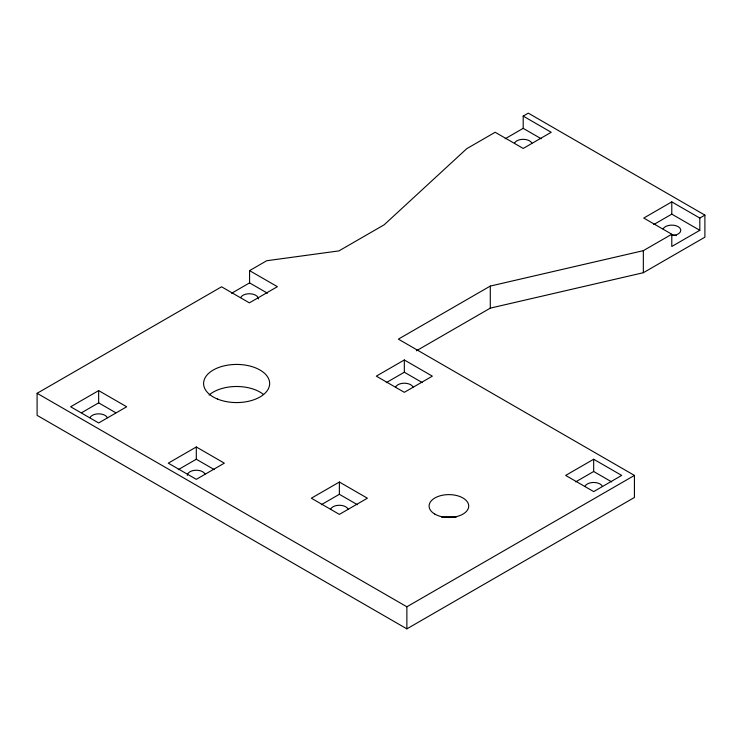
<?xml version="1.0" encoding="UTF-8"?>
<svg xmlns="http://www.w3.org/2000/svg" width="742" height="742" viewBox="0 0 742 742"><rect width="100%" height="100%" fill="white"/><g stroke="black" fill="none" stroke-linecap="round" stroke-linejoin="round"><path stroke-width="1.11" d="M671.788 234.231L643.768 218.055L671.788 201.88L699.808 218.055L699.808 230.308L671.788 246.483L671.788 234.231L643.342 250.657L490.295 286.069L398.38 339.14L634.429 475.418L634.429 497.474L406.876 628.854L37.1 415.362L37.1 393.306L221.561 286.802L249.368 302.857L277.387 286.681L249.581 270.626L249.581 282.887L231.569 293.285M249.581 270.626L266.721 260.73L338.946 250.898L384.161 224.798L466.737 148.688L495.174 132.271L523.193 148.446L551.213 132.271L523.193 116.086L523.193 128.347L541.206 138.745M523.193 116.086L528.295 113.146L704.9 215.115L704.9 237.171L643.342 272.713L490.295 308.134L416.364 350.818M505.181 138.745L523.193 128.347M98.658 390.607L70.638 406.783L98.658 422.959L126.678 406.783L98.658 390.607L98.658 402.86L81.648 412.682M196.305 446.981L168.286 463.156L196.305 479.332L224.325 463.156L196.305 446.981L196.305 459.242L214.317 469.64M178.293 469.64L196.305 459.242M404.325 359.972L376.305 376.148L404.325 392.323L432.345 376.148L404.325 359.972L404.325 372.224L386.313 382.622M653.776 224.529L671.788 214.132L699.808 230.308M699.808 218.055L704.9 215.115M339.372 482.031L311.352 498.207L339.372 514.382L367.392 498.207L339.372 482.031L339.372 494.293L357.384 504.69M321.36 504.69L339.372 494.293M593.674 459.242L565.654 475.418L593.674 491.594L621.694 475.418L593.674 459.242L593.674 471.495L611.686 481.892M575.662 481.892L593.674 471.495M37.1 393.306L406.876 606.789L634.429 475.418M249.581 282.887L267.454 293.201M404.325 372.224L422.337 382.622M98.658 402.86L115.669 412.682M671.788 201.88L671.788 214.132M643.342 250.657L643.342 272.713M490.295 286.069L490.295 308.134M406.876 606.789L406.876 628.854M209.086 395.05A33.019 19.06 0 0 1 263.429 394.419M441.805 517.434A19.811 11.436 0 0 1 455.996 517.434M187.299 475.418A9.006 5.203 0 0 1 195.127 470.261A9.006 5.203 0 0 1 205.005 474.073M89.958 417.69A9.006 5.203 0 0 1 98.658 413.841A9.006 5.203 0 0 1 107.358 417.69M330.672 509.123A9.006 5.203 0 0 1 339.372 505.265A9.006 5.203 0 0 1 348.072 509.123M584.974 486.325A9.006 5.203 0 0 1 593.674 482.467A9.006 5.203 0 0 1 602.374 486.325M395.625 387.055A9.006 5.203 0 0 1 404.325 383.206A9.006 5.203 0 0 1 413.025 387.055M240.668 297.598A9.006 5.203 0 0 1 250.546 293.786A9.006 5.203 0 0 1 258.374 298.943M671.788 234.917A9.006 5.203 0 0 1 676.287 235.613M514.503 143.178A9.006 5.203 0 0 1 523.193 139.32A9.006 5.203 0 0 1 531.893 143.178M663.088 228.963A9.006 5.203 0 0 1 673.346 225.188A9.006 5.203 0 0 1 680.757 230.762A9.006 5.203 0 0 1 671.788 235.511M217.332 398.973A33.019 19.06 0 0 0 269.485 385.413A33.019 19.06 0 0 0 223.082 366.112A33.019 19.06 0 0 0 217.332 398.973M434.895 514.141A19.811 11.436 0 0 0 468.044 509.012A19.811 11.436 0 0 0 443.772 495.007A19.811 11.436 0 0 0 434.895 514.141"/></g></svg>
